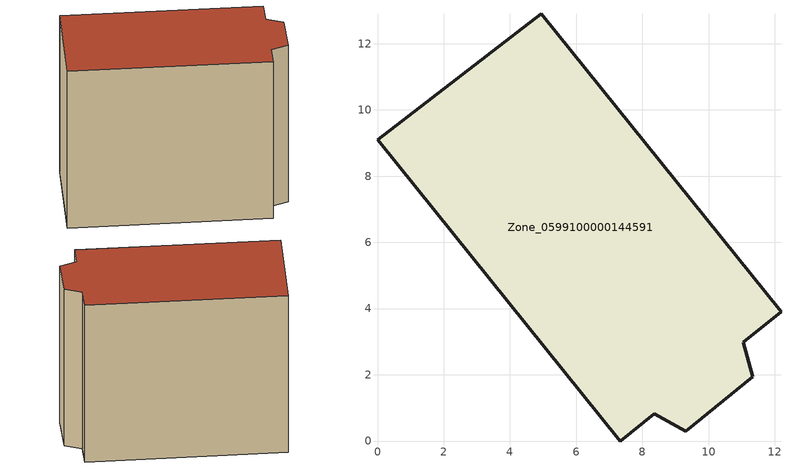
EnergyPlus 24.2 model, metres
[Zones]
Zone_0599100000144591
 floor ground (C_G): 0,9.1 4.95,12.9 12.19,3.9 11.05,2.99 11.33,1.94 9.32,0.3 8.36,0.83 7.33,0 z0
 wall outside (C_F): 4.95,12.9 0,9.1 7.33,0 8.36,0.83 9.32,0.3 11.33,1.94 11.05,2.99 12.19,3.9 4.95,12.9 z0:10.24
 roof outside (C_R): 12.19,3.9 4.95,12.9 0,9.1 7.33,0 8.36,0.83 9.32,0.3 11.33,1.94 11.05,2.99 z10.24
[BUILDING]
Pand.0599100000144591: North Axis=0; Terrain=City; Loads Convergence Tolerance Value=0.04; Temperature Convergence Tolerance Value=0.4; Solar Distribution=FullExterior; Maximum Number of Warmup Days=25; Minimum Number of Warmup Days=1
[Site:Location]
Rotterdam.The.Hague.AP_ZH_NLD Design_Conditions: Latitude=51.96; Longitude=4.45; Time Zone=1; Elevation=-4.5
[SITE:GROUNDTEMPERATURE:BUILDINGSURFACE]
18, 18, 18, 18, 18, 18, 18, 18, 18, 18, 18, 18
[MATERIAL] Thermal Absorptance=0.9; Solar Absorptance=0.7; Visible Absorptance=0.7
Name | Roughness | Thickness | Conductivity | Density | Specific Heat
G.TI.1946 | MediumSmooth | 0.15 | 1 | 540 | 1210
F.TI.1946 | Rough | 0.3 | 0.857143 | 1920 | 840
R.TI.1946 | MediumRough | 0.2 | 0.1 | 1500 | 1000
[CONSTRUCTION]
C_G: G.TI.1946
C_F: F.TI.1946
C_R: R.TI.1946
[ZONE]
Zone_0599100000144591: Type=1; Multiplier=1; Ceiling Height=Autocalculate; Volume=Autocalculate; Floor Area=autocalculate; Part of Total Floor Area=Yes
[ZONEINFILTRATION:DESIGNFLOWRATE]
Infil_Zone_0599100000144591: Zone or ZoneList or Space or SpaceList=Zone_0599100000144591; Schedule=AlwaysOn; Design Flow Rate Calculation Method=Flow/Area; Flow Rate per Floor Area=0.003; Constant Term Coefficient=1; Temperature Term Coefficient=0; Velocity Term Coefficient=0; Velocity Squared Term Coefficient=0
[HVACTEMPLATE:ZONE:IDEALLOADSAIRSYSTEM]
Zone_0599100000144591: Maximum Heating Supply Air Temperature=50; Minimum Cooling Supply Air Temperature=13; Maximum Heating Supply Air Humidity Ratio=0.0156; Minimum Cooling Supply Air Humidity Ratio=0.0077; Heating Limit=NoLimit; Cooling Limit=NoLimit; Dehumidification Control Type=ConstantSensibleHeatRatio; Cooling Sensible Heat Ratio=0.7; Dehumidification Setpoint=60; Humidification Control Type=None; Humidification Setpoint=30; Outdoor Air Method=None; Outdoor Air Flow Rate per Person=0.00944; Outdoor Air Flow Rate per Zone Floor Area=0; Outdoor Air Flow Rate per Zone=0; Demand Controlled Ventilation Type=None; Outdoor Air Economizer Type=NoEconomizer; Heat Recovery Type=None; Sensible Heat Recovery Effectiveness=0.7; Latent Heat Recovery Effectiveness=0.65
[ZONECONTROL:THERMOSTAT]
ThermostatControl_Zone_0599100000144591: Zone or ZoneList=Zone_0599100000144591; Control Type Schedule=DualSetpointControlType; Control 1=Thermostat_Zone_0599100000144591; Temperature Difference Between Cutout And Setpoint=0
[THERMOSTATSETPOINT:DUALSETPOINT]
Thermostat_Zone_0599100000144591: Heating Setpoint Temperature Schedule=HeatingSetpoint_Zone_0599100000144591; Cooling Setpoint Temperature Schedule=CoolingSetpoint_Zone_0599100000144591
[SCHEDULE:COMPACT]
HeatingSetpoint_Zone_0599100000144591: Through: 12/31, For: AllDays, Until: 24:00, 21
CoolingSetpoint_Zone_0599100000144591: Through: 12/31, For: AllDays, Until: 24:00, 24
DualSetpointControlType: Through: 12/31, For: AllDays, Until: 24:00, 4
AlwaysOn: Through: 12/31, For: AllDays, Until: 24:00, 1
